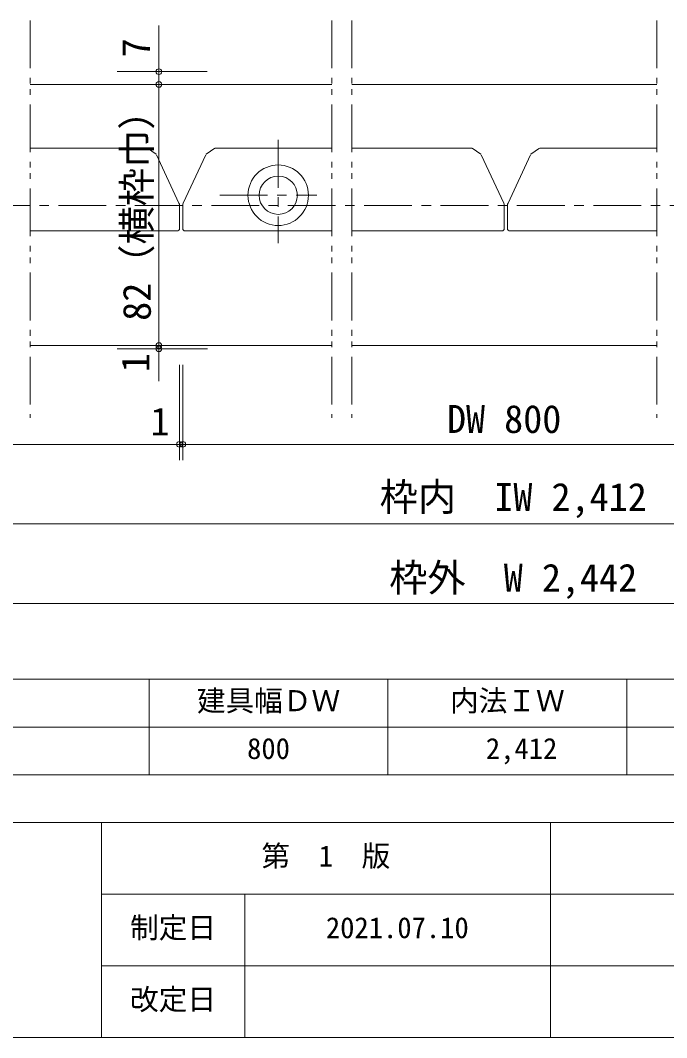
# Model space of a CAD drawing. Units: millimetres on the paper, with parts at other scales. Extents: x -195 to 200, y -135 to 144.
# Drawn here: x -123.9 to -56.3, y -134.6 to -28.1 of the extents above; entities that cross this region are included whole.
import ezdxf
from ezdxf.enums import TextEntityAlignment as Align

# ---------------------------------------------------------------- set-up
doc = ezdxf.new("R2010")
doc.units = ezdxf.units.MM
doc.header["$PDMODE"] = 32
doc.header["$PDSIZE"] = 0.6
doc.linetypes.add('CHAIN1', pattern=[8, 5, -1, 1, -1])
doc.linetypes.add('DOUBLE_CHAIN1', pattern=[8.8, 5, -1, 0.6, -0.6, 0.6, -1])
doc.layers.add('0-0_0', color=7, linetype='Continuous', lineweight=18)
doc.layers.add('2-1_6', color=3, linetype='Continuous', lineweight=20)
doc.layers.add('3-1_四方枠', color=7, linetype='Continuous')
doc.styles.add('ＭＳ ゴシック', font='')
doc.styles.get('ＭＳ ゴシック').set_extended_font_data('MS Gothic')

msp = doc.modelspace()

# ---------------------------------------------------------------- linework, layer by layer
at = {"layer": '0-0_0'}
for p, q in [((-190.438, -97.073), (39.562, -97.073)), ((-110.438, -97.073), (-110.438, -107.073)), ((-85.438, -97.073), (-85.438, -107.073)), ((-60.438, -97.073), (-60.438, -107.073)), ((-190.438, -102.073), (39.562, -102.073)), ((-190.438, -107.073), (39.562, -107.073)), ((-195.438, -112.073), (199.562, -112.073)), ((-115.438, -112.073), (-115.438, -134.573)), ((-68.438, -112.073), (-68.438, -134.573)), ((199.562, -119.573), (-115.438, -119.573)), ((-100.438, -119.573), (-100.438, -134.573)), ((8.562, -127.073), (-115.438, -127.073)), ((199.562, -134.573), (-195.438, -134.573))]:
    msp.add_line(p, q, dxfattribs=at)
at = {"layer": '2-1_6', "color": 7, "linetype": 'DOUBLE_CHAIN1'}
for p, q in [((-122.885, -28.116), (-122.885, -69.702)), ((-91.301, -28.116), (-91.301, -69.702)), ((-89.218, -28.116), (-89.218, -69.702)), ((-57.301, -28.116), (-57.301, -69.702))]:
    msp.add_line(p, q, dxfattribs=at)
at = {"layer": '2-1_6', "color": 4, "lineweight": 9}
for p, q in [((-109.413, -28.649), (-109.413, -65.873)), ((-113.792, -33.485), (-104.379, -33.485)), ((-113.792, -34.818), (-104.379, -34.818)), ((-104.322, -62.485), (-113.792, -62.485)), ((-107.26, -74.151), (-107.26, -64.151)), ((-106.926, -74.151), (-106.926, -64.151)), ((-179.167, -72.485), (33.255, -72.485)), ((-180.926, -80.818), (34.74, -80.818)), ((-180.926, -89.151), (34.74, -89.151))]:
    msp.add_line(p, q, dxfattribs=at)
at = {"layer": '2-1_6', "color": 7, "lineweight": 18}
for p, q in [((-122.885, -34.818), (-91.301, -34.818)), ((-89.218, -34.818), (-57.301, -34.818)), ((-122.885, -62.151), (-91.301, -62.151)), ((-89.218, -62.151), (-57.301, -62.151))]:
    msp.add_line(p, q, dxfattribs=at)
at = {"layer": '2-1_6', "color": 1, "lineweight": 18}
for p, q in [((-110.668, -41.485), (-122.885, -41.485)), ((-110.611, -41.503), (-109.707, -42.136)), ((-103.575, -41.503), (-104.48, -42.136)), ((-103.518, -41.485), (-91.301, -41.485)), ((-76.668, -41.485), (-89.218, -41.485)), ((-76.611, -41.503), (-75.707, -42.136)), ((-69.575, -41.503), (-70.48, -42.136)), ((-69.518, -41.485), (-57.301, -41.485)), ((-109.673, -42.176), (-107.316, -47.231)), ((-104.513, -42.176), (-106.87, -47.231)), ((-75.673, -42.176), (-73.316, -47.231)), ((-70.513, -42.176), (-72.87, -47.231)), ((-107.26, -47.484), (-107.26, -49.885)), ((-106.926, -47.484), (-106.926, -49.885)), ((-73.26, -47.484), (-73.26, -49.885)), ((-72.926, -47.484), (-72.926, -49.885)), ((-107.526, -50.151), (-122.885, -50.151)), ((-106.66, -50.151), (-91.301, -50.151)), ((-73.526, -50.151), (-89.218, -50.151)), ((-72.66, -50.151), (-57.301, -50.151))]:
    msp.add_line(p, q, dxfattribs=at)
at = {"layer": '2-1_6', "color": 4, "linetype": 'CHAIN1', "lineweight": 9}
for p, q in [((-96.926, -40.628), (-96.926, -51.446)), ((-103.053, -46.418), (-92.889, -46.418)), ((-183.929, -47.485), (37.251, -47.485))]:
    msp.add_line(p, q, dxfattribs=at)
at = {"layer": '2-1_6', "color": 1, "lineweight": 18}
for radius in [3.167, 2]:
    msp.add_circle((-96.926, -46.418), radius, dxfattribs=at)
for centre, radius, start, end in [((-107.86, -47.484), 0.6, 0, 25), ((-106.326, -47.484), 0.6, 155, 180), ((-73.86, -47.484), 0.6, 0, 25), ((-72.326, -47.484), 0.6, 155, 180), ((-107.526, -49.885), 0.267, 270, 0), ((-106.66, -49.885), 0.267, 180, 270), ((-73.526, -49.885), 0.267, 270, 0), ((-72.66, -49.885), 0.267, 180, 270)]:
    msp.add_arc(centre, radius, start, end, dxfattribs=at)
at = {"layer": '2-1_6', "color": 4}
for p in [(-109.413, -33.485), (-109.413, -34.818), (-109.413, -62.151), (-109.413, -62.485), (-107.26, -72.485), (-106.926, -72.485)]:
    msp.add_point(p, dxfattribs=at)

# ---------------------------------------------------------------- texts
at = {"layer": '0-0_0', "style": 'ＭＳ ゴシック'}
for s, p in [('建具幅ＤＷ', (-105.438, -101.073)), ('内法ＩＷ', (-78.938, -101.073)), ('800', (-100.188, -106.073)), ('2,412', (-75.188, -106.073)), ('第\u30001\u3000版', (-98.688, -117.323)), ('制定日', (-112.438, -124.823)), ('改定日', (-112.438, -132.323))]:
    msp.add_text(s, height=2.199, dxfattribs=at).set_placement(p, align=Align.BOTTOM_LEFT)
at = {"layer": '2-1_6', "color": 7, "style": 'ＭＳ ゴシック'}
for s, p in [('7', (-109.481, -31.986)), ('82（横枠巾）', (-109.388, -59.559)), ('1', (-109.532, -64.946))]:
    msp.add_text(s, height=2.933, rotation=90, dxfattribs=at).set_placement(p, align=Align.BOTTOM_LEFT)
for s, p in [('1', (-110.301, -72.434)), ('DW 800', (-79.26, -72.176)), ('枠内\u3000IW 2,412', (-86.304, -80.332)), ('枠外  W 2,442', (-85.304, -88.791))]:
    msp.add_text(s, height=2.933, dxfattribs=at).set_placement(p, align=Align.BOTTOM_LEFT)
at = {"layer": '3-1_四方枠', "style": 'ＭＳ ゴシック'}
msp.add_text('2021.07.10', height=2.199, dxfattribs=at).set_placement((-91.938, -124.823), align=Align.BOTTOM_LEFT)

doc.saveas('drawing.dxf')
